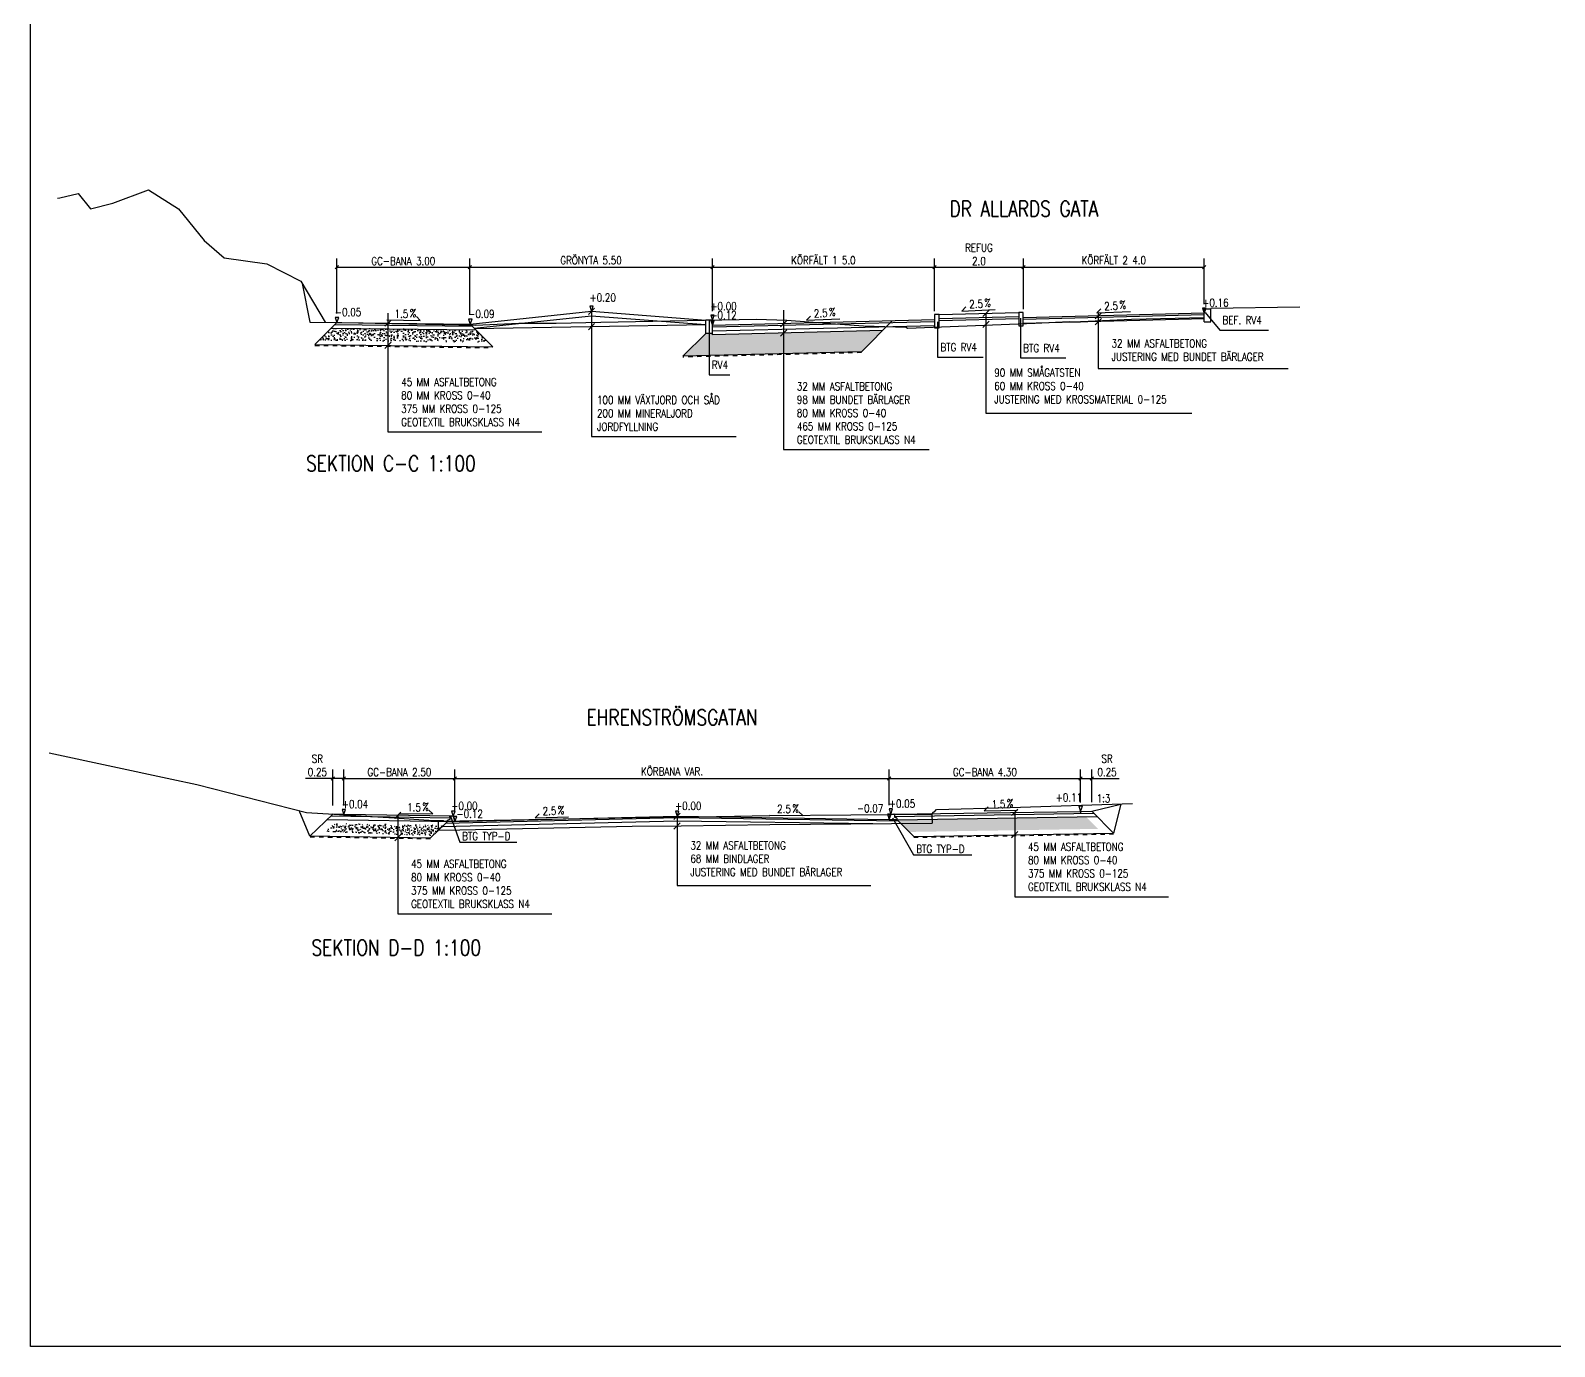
# Model space of a CAD drawing. Header units: metres. Extents: x 148130 to 148867, y 6395392 to 6395652.
# Drawn here: x 148725.12 to 148759.4, y 6395397.96 to 6395427.56 of the extents above; entities that cross this region are included whole.
import ezdxf
from ezdxf.enums import TextEntityAlignment as Align

# ---------------------------------------------------------------- set-up
doc = ezdxf.new("R2010")
doc.units = ezdxf.units.M
doc.linetypes.add('DASHED', pattern=[0.75, 0.5, -0.25])
for name, color, linetype in [('DETALJ', 3, 'Continuous'), ('M-DETALJ', 3, 'Continuous'), ('M-FÖRKLARINGAR', 3, 'Continuous'), ('M-GEOTEXTIL', 1, 'DASHED'), ('M-MÅTTSÄTTNING', 1, 'Continuous'), ('M-STOMLINJE', 3, 'Continuous'), ('M-TEXT', 1, 'Continuous')]:
    doc.layers.add(name, color=color, linetype=linetype)
doc.layers.add('M-RUTA-500', color=7, linetype='Continuous', plot=False)
doc.styles.add('SIMPLEX8', font='simplex.shx', dxfattribs={"width": 0.8})
doc.linetypes.add('BERG', pattern='A,5,["Y",Standard,S=1,R=180,X=0,Y=0],5', length=10)
doc.dimstyles.new('M-200', dxfattribs={"dimtxt": 0.5, "dimasz": 0.3, "dimexe": 0.2, "dimexo": 0.2, "dimgap": 0.2, "dimtad": 1, "dimzin": 0, "dimdsep": 46, "dimtxsty": 'SIMPLEX8', "dimblk1": 'OBLIQUE', "dimblk2": 'OBLIQUE', "dimsah": 1, "dimcen": 0.18, "dimclrd": 256, "dimclre": 256, "dimclrt": 256, "dimadec": 0, "dimazin": 0, "dimtfac": 1, "dimtofl": 0, "dimtmove": 0, "dimatfit": 3, "dimldrblk": 'OBLIQUE', "dimfxl": 1, "dimtolj": 1, "dimtzin": 0, "dimarcsym": 0})
pattern_1 = [(50, (148737.32113, 6395429.34436), (0.1821847, -0.015939), [0.01905, -0.20955]), (355, (148737.32113, 6395429.34436), (-0.0352434, 0.1910568), [0.01524, -0.1676406]), (100.4514, (148737.33631, 6395429.34304), (0.1469412, 0.1751178), [0.01619, -0.1780902]), (46.1842, (148737.32113, 6395429.39516), (0.271079, -0.0420423), [0.028575, -0.314325]), (96.6356, (148737.34372, 6395429.39166), (0.237404, 0.247426), [0.024285, -0.2671356]), (351.1842, (148737.32113, 6395429.39516), (0.237404, 0.247426), [0.02286, -0.25146]), (21, (148737.34653, 6395429.38246), (0.1516144, -0.1022652), [0.01905, -0.20955]), (326, (148737.34653, 6395429.38246), (0.061802, 0.184188), [0.01524, -0.16764]), (71.4514, (148737.35916, 6395429.37394), (0.2134164, 0.0819228), [0.01619, -0.17809]), (37.5, (148737.32113, 6395429.344364), (0.0030886, 0.08455504), [0, -0.165608, 0, -0.17018, 0, -0.168275]), (7.5, (148737.32113, 6395429.34436), (0.06681966, 0.1001806), [0, -0.097028, 0, -0.161798, 0, -0.064135]), (327.5, (148737.26449, 6395429.344364), (0.1355906, -0.00572874), [0, -0.0635, 0, -0.19812, 0, -0.26289]), (317.5, (148737.23909, 6395429.34436), (0.1481292, 0.0254265), [0, -0.08255, 0, -0.131572, 0, -0.18669])]

# ---------------------------------------------------------------- blocks, each defined once
blk = doc.blocks.new('_OBLIQUE')
at = {"color": 0, "linetype": 'ByBlock'}
blk.add_line((-0.5, -0.5), (0.5, 0.5), dxfattribs=at)
blk = doc.blocks.new('*D84')
at = {"layer": 'Defpoints', "color": 0, "transparency": 16777216}
for p in [(148734.997, 6395422.23), (148734.997, 6395421.178), (148732.009, 6395420.988)]:
    blk.add_point(p, dxfattribs=at)
at = {"layer": 'M-TEXT', "lineweight": -2, "transparency": 16777216}
for p, q in [((148732.009, 6395421.188), (148732.009, 6395422.43)), ((148732.009, 6395422.23), (148734.997, 6395422.23)), ((148734.997, 6395421.378), (148734.997, 6395422.43))]:
    blk.add_line(p, q, dxfattribs=at)
at = {"layer": 'M-TEXT', "lineweight": -2, "transparency": 16777216, "xscale": 0.075, "yscale": 0.075, "zscale": 0.075, "rotation": 180}
blk.add_blockref('_OBLIQUE', (148732.009, 6395422.23), dxfattribs=at)
at = {"layer": 'M-TEXT', "lineweight": -2, "transparency": 16777216, "xscale": 0.075, "yscale": 0.075, "zscale": 0.075}
blk.add_blockref('_OBLIQUE', (148734.997, 6395422.23), dxfattribs=at)
at = {"layer": 'M-TEXT', "transparency": 16777216, "insert": (148733.503, 6395422.37), "char_height": 0.18, "attachment_point": 5, "style": 'SIMPLEX8'}
blk.add_mtext('\\A1;GC-BANA 3.00', dxfattribs=at)
blk = doc.blocks.new('*D85')
at = {"layer": 'Defpoints', "color": 0, "transparency": 16777216}
for p in [(148740.457, 6395422.23), (148734.997, 6395420.978), (148740.457, 6395421.043)]:
    blk.add_point(p, dxfattribs=at)
at = {"layer": 'M-TEXT', "lineweight": -2, "transparency": 16777216}
for p, q in [((148734.997, 6395421.178), (148734.997, 6395422.43)), ((148734.997, 6395422.23), (148740.457, 6395422.23)), ((148740.457, 6395421.243), (148740.457, 6395422.43))]:
    blk.add_line(p, q, dxfattribs=at)
at = {"layer": 'M-TEXT', "lineweight": -2, "transparency": 16777216, "xscale": 0.075, "yscale": 0.075, "zscale": 0.075, "rotation": 180}
blk.add_blockref('_OBLIQUE', (148734.997, 6395422.23), dxfattribs=at)
at = {"layer": 'M-TEXT', "lineweight": -2, "transparency": 16777216, "xscale": 0.075, "yscale": 0.075, "zscale": 0.075}
blk.add_blockref('_OBLIQUE', (148740.457, 6395422.23), dxfattribs=at)
at = {"layer": 'M-TEXT', "transparency": 16777216, "insert": (148737.727, 6395422.387), "char_height": 0.18, "attachment_point": 5, "style": 'SIMPLEX8'}
blk.add_mtext('\\A1;GRÖNYTA 5.50', dxfattribs=at)
blk = doc.blocks.new('*U19')
at = {"layer": 'M-DETALJ', "color": 1}
for p, q in [((-0.261, 0.05), (0.261, 0.05)), ((0.261, 0.05), (0.199, 0.11))]:
    blk.add_line(p, q, dxfattribs=at)
at = {"layer": 'M-DETALJ', "color": 1, "style": 'SIMPLEX8', "width": 0.8}
blk.add_text('%', height=0.125, dxfattribs=at).set_placement((0.094, 0.098))
blk.add_attdef('LUT', text='', height=0.125, dxfattribs=at).set_placement((-0.035, 0.05), align=Align.BOTTOM_CENTER)
blk = doc.blocks.new('A$C6B0840FB')
at = {"layer": 'DETALJ', "color": 0}
for p, q in [((-0.15, -0.18), (-0.15, 0.119)), ((0, 0.119), (-0.15, 0.119)), ((0, -0.18), (0, 0.12)), ((0, -0.18), (-0.15, -0.18))]:
    blk.add_line(p, q, dxfattribs=at)
blk = doc.blocks.new('*D115')
at = {"layer": 'Defpoints', "color": 0, "transparency": 16777216}
for p in [(148745.454, 6395422.23), (148740.457, 6395421.043), (148745.454, 6395421.046)]:
    blk.add_point(p, dxfattribs=at)
at = {"layer": 'M-TEXT', "lineweight": -2, "transparency": 16777216}
for p, q in [((148740.457, 6395421.243), (148740.457, 6395422.43)), ((148740.457, 6395422.23), (148745.454, 6395422.23)), ((148745.454, 6395421.246), (148745.454, 6395422.43))]:
    blk.add_line(p, q, dxfattribs=at)
at = {"layer": 'M-TEXT', "lineweight": -2, "transparency": 16777216, "xscale": 0.075, "yscale": 0.075, "zscale": 0.075, "rotation": 180}
blk.add_blockref('_OBLIQUE', (148740.457, 6395422.23), dxfattribs=at)
at = {"layer": 'M-TEXT', "lineweight": -2, "transparency": 16777216, "xscale": 0.075, "yscale": 0.075, "zscale": 0.075}
blk.add_blockref('_OBLIQUE', (148745.454, 6395422.23), dxfattribs=at)
at = {"layer": 'M-TEXT', "transparency": 16777216, "insert": (148742.955, 6395422.387), "char_height": 0.18, "attachment_point": 5, "style": 'SIMPLEX8'}
blk.add_mtext('\\A1;KÖRFÄLT 1 5.0', dxfattribs=at)
blk = doc.blocks.new('*D116')
at = {"layer": 'Defpoints', "color": 0, "transparency": 16777216}
for p in [(148747.455, 6395422.23), (148745.454, 6395421.046), (148747.455, 6395421.085)]:
    blk.add_point(p, dxfattribs=at)
at = {"layer": 'M-TEXT', "lineweight": -2, "transparency": 16777216}
for p, q in [((148745.454, 6395421.246), (148745.454, 6395422.43)), ((148745.454, 6395422.23), (148747.455, 6395422.23)), ((148747.455, 6395421.285), (148747.455, 6395422.43))]:
    blk.add_line(p, q, dxfattribs=at)
at = {"layer": 'M-TEXT', "lineweight": -2, "transparency": 16777216, "xscale": 0.075, "yscale": 0.075, "zscale": 0.075, "rotation": 180}
blk.add_blockref('_OBLIQUE', (148745.454, 6395422.23), dxfattribs=at)
at = {"layer": 'M-TEXT', "lineweight": -2, "transparency": 16777216, "xscale": 0.075, "yscale": 0.075, "zscale": 0.075}
blk.add_blockref('_OBLIQUE', (148747.455, 6395422.23), dxfattribs=at)
at = {"layer": 'M-TEXT', "transparency": 16777216, "insert": (148746.454, 6395422.52), "char_height": 0.18, "attachment_point": 5, "style": 'SIMPLEX8'}
blk.add_mtext('\\A1;REFUG\\P2.0', dxfattribs=at)
blk = doc.blocks.new('*D117')
at = {"layer": 'Defpoints', "color": 0, "transparency": 16777216}
for p in [(148751.524, 6395422.23), (148751.524, 6395421.198), (148747.455, 6395421.085)]:
    blk.add_point(p, dxfattribs=at)
at = {"layer": 'M-TEXT', "lineweight": -2, "transparency": 16777216}
for p, q in [((148747.455, 6395421.285), (148747.455, 6395422.43)), ((148747.455, 6395422.23), (148751.524, 6395422.23)), ((148751.524, 6395421.398), (148751.524, 6395422.43))]:
    blk.add_line(p, q, dxfattribs=at)
at = {"layer": 'M-TEXT', "lineweight": -2, "transparency": 16777216, "xscale": 0.075, "yscale": 0.075, "zscale": 0.075, "rotation": 180}
blk.add_blockref('_OBLIQUE', (148747.455, 6395422.23), dxfattribs=at)
at = {"layer": 'M-TEXT', "lineweight": -2, "transparency": 16777216, "xscale": 0.075, "yscale": 0.075, "zscale": 0.075}
blk.add_blockref('_OBLIQUE', (148751.524, 6395422.23), dxfattribs=at)
at = {"layer": 'M-TEXT', "transparency": 16777216, "insert": (148749.489, 6395422.387), "char_height": 0.18, "attachment_point": 5, "style": 'SIMPLEX8'}
blk.add_mtext('\\A1;KÖRFÄLT 2 4.0', dxfattribs=at)
blk = doc.blocks.new('*D98')
at = {"layer": 'Defpoints', "color": 0, "transparency": 16777216}
for p in [(148734.665, 6395410.736), (148732.165, 6395409.924), (148734.665, 6395409.764)]:
    blk.add_point(p, dxfattribs=at)
at = {"layer": 'M-TEXT', "lineweight": -2, "transparency": 16777216}
for p, q in [((148732.165, 6395410.124), (148732.165, 6395410.936)), ((148734.665, 6395409.964), (148734.665, 6395410.936)), ((148732.165, 6395410.736), (148734.665, 6395410.736))]:
    blk.add_line(p, q, dxfattribs=at)
at = {"layer": 'M-TEXT', "lineweight": -2, "transparency": 16777216, "xscale": 0.075, "yscale": 0.075, "zscale": 0.075, "rotation": 180}
blk.add_blockref('_OBLIQUE', (148732.165, 6395410.736), dxfattribs=at)
at = {"layer": 'M-TEXT', "lineweight": -2, "transparency": 16777216, "xscale": 0.075, "yscale": 0.075, "zscale": 0.075}
blk.add_blockref('_OBLIQUE', (148734.665, 6395410.736), dxfattribs=at)
at = {"layer": 'M-TEXT', "transparency": 16777216, "insert": (148733.415, 6395410.876), "char_height": 0.18, "attachment_point": 5, "style": 'SIMPLEX8'}
blk.add_mtext('\\A1;GC-BANA 2.50', dxfattribs=at)
blk = doc.blocks.new('*D99')
at = {"layer": 'Defpoints', "color": 0, "transparency": 16777216}
for p in [(148744.436, 6395410.736), (148744.436, 6395409.934), (148734.665, 6395409.764)]:
    blk.add_point(p, dxfattribs=at)
at = {"layer": 'M-TEXT', "lineweight": -2, "transparency": 16777216}
for p, q in [((148734.665, 6395409.964), (148734.665, 6395410.936)), ((148744.436, 6395410.134), (148744.436, 6395410.936)), ((148734.665, 6395410.736), (148744.436, 6395410.736))]:
    blk.add_line(p, q, dxfattribs=at)
at = {"layer": 'M-TEXT', "lineweight": -2, "transparency": 16777216, "xscale": 0.075, "yscale": 0.075, "zscale": 0.075, "rotation": 180}
blk.add_blockref('_OBLIQUE', (148734.665, 6395410.736), dxfattribs=at)
at = {"layer": 'M-TEXT', "lineweight": -2, "transparency": 16777216, "xscale": 0.075, "yscale": 0.075, "zscale": 0.075}
blk.add_blockref('_OBLIQUE', (148744.436, 6395410.736), dxfattribs=at)
at = {"layer": 'M-TEXT', "transparency": 16777216, "insert": (148739.55, 6395410.893), "char_height": 0.18, "attachment_point": 5, "style": 'SIMPLEX8'}
blk.add_mtext('\\A1;KÖRBANA VAR.', dxfattribs=at)
blk = doc.blocks.new('*D100')
at = {"layer": 'Defpoints', "color": 0, "transparency": 16777216}
for p in [(148748.743, 6395410.736), (148744.436, 6395409.934), (148748.743, 6395409.994)]:
    blk.add_point(p, dxfattribs=at)
at = {"layer": 'M-TEXT', "lineweight": -2, "transparency": 16777216}
for p, q in [((148744.436, 6395410.134), (148744.436, 6395410.936)), ((148748.743, 6395410.194), (148748.743, 6395410.936)), ((148744.436, 6395410.736), (148748.743, 6395410.736))]:
    blk.add_line(p, q, dxfattribs=at)
at = {"layer": 'M-TEXT', "lineweight": -2, "transparency": 16777216, "xscale": 0.075, "yscale": 0.075, "zscale": 0.075, "rotation": 180}
blk.add_blockref('_OBLIQUE', (148744.436, 6395410.736), dxfattribs=at)
at = {"layer": 'M-TEXT', "lineweight": -2, "transparency": 16777216, "xscale": 0.075, "yscale": 0.075, "zscale": 0.075}
blk.add_blockref('_OBLIQUE', (148748.743, 6395410.736), dxfattribs=at)
at = {"layer": 'M-TEXT', "transparency": 16777216, "insert": (148746.589, 6395410.876), "char_height": 0.18, "attachment_point": 5, "style": 'SIMPLEX8'}
blk.add_mtext('\\A1;GC-BANA 4.30', dxfattribs=at)
blk = doc.blocks.new('KS-B')
at = {"layer": 'DETALJ', "color": 0}
for p, q in [((-20.181, 14.734), (-20.153, 14.815)), ((-20.144, 14.822), (-20.076, 14.822)), ((-20.066, 14.812), (-20.066, 14.752)), ((-20.066, 14.752), (-20.018, 14.736)), ((-20.181, 14.702), (-20.181, 14.731)), ((-20.181, 14.702), (-20.011, 14.702)), ((-20.011, 14.727), (-20.011, 14.702))]:
    blk.add_line(p, q, dxfattribs=at)
for centre, start, end in [((-20.144, 14.812), 90, 161.5651), ((-20.076, 14.812), 0, 90), ((-20.171, 14.731), 161.5651, 180), ((-20.021, 14.727), 360, 71.5651)]:
    blk.add_arc(centre, 0.01, start, end, dxfattribs=at)
blk = doc.blocks.new('*U18')
at = {"layer": 'M-DETALJ', "color": 1}
for q in [(-0.199, 0.11), (0.261, 0.05)]:
    blk.add_line((-0.261, 0.05), q, dxfattribs=at)
at = {"layer": 'M-DETALJ', "color": 1, "style": 'SIMPLEX8', "width": 0.8}
blk.add_text('%', height=0.125, dxfattribs=at).set_placement((0.094, 0.098))
blk.add_attdef('LUT', text='', height=0.125, dxfattribs=at).set_placement((-0.035, 0.05), align=Align.BOTTOM_CENTER)
blk = doc.blocks.new('*D118')
at = {"layer": 'Defpoints', "color": 0, "transparency": 16777216}
for p in [(148731.915, 6395410.736), (148731.915, 6395409.928), (148732.165, 6395409.924)]:
    blk.add_point(p, dxfattribs=at)
at = {"layer": 'M-TEXT', "lineweight": -2, "transparency": 16777216}
for p, q in [((148731.915, 6395410.128), (148731.915, 6395410.936)), ((148732.165, 6395410.124), (148732.165, 6395410.936)), ((148731.915, 6395410.736), (148731.301, 6395410.736)), ((148732.165, 6395410.736), (148731.915, 6395410.736))]:
    blk.add_line(p, q, dxfattribs=at)
at = {"layer": 'M-TEXT', "lineweight": -2, "transparency": 16777216, "xscale": 0.075, "yscale": 0.075, "zscale": 0.075, "rotation": 180}
blk.add_blockref('_OBLIQUE', (148731.915, 6395410.736), dxfattribs=at)
at = {"layer": 'M-TEXT', "lineweight": -2, "transparency": 16777216, "xscale": 0.075, "yscale": 0.075, "zscale": 0.075}
blk.add_blockref('_OBLIQUE', (148732.165, 6395410.736), dxfattribs=at)
at = {"layer": 'M-TEXT', "transparency": 16777216, "insert": (148731.57, 6395411.026), "char_height": 0.18, "attachment_point": 5, "style": 'SIMPLEX8'}
blk.add_mtext('\\A1;SR\\P0.25', dxfattribs=at)
blk = doc.blocks.new('*D119')
at = {"layer": 'Defpoints', "color": 0, "transparency": 16777216}
for p in [(148748.993, 6395410.736), (148748.743, 6395409.994), (148748.993, 6395409.998)]:
    blk.add_point(p, dxfattribs=at)
at = {"layer": 'M-TEXT', "lineweight": -2, "transparency": 16777216}
for p, q in [((148748.743, 6395410.194), (148748.743, 6395410.936)), ((148748.993, 6395410.198), (148748.993, 6395410.936)), ((148748.743, 6395410.736), (148748.993, 6395410.736)), ((148748.993, 6395410.736), (148749.607, 6395410.736))]:
    blk.add_line(p, q, dxfattribs=at)
at = {"layer": 'M-TEXT', "lineweight": -2, "transparency": 16777216, "xscale": 0.075, "yscale": 0.075, "zscale": 0.075, "rotation": 180}
blk.add_blockref('_OBLIQUE', (148748.743, 6395410.736), dxfattribs=at)
at = {"layer": 'M-TEXT', "lineweight": -2, "transparency": 16777216, "xscale": 0.075, "yscale": 0.075, "zscale": 0.075}
blk.add_blockref('_OBLIQUE', (148748.993, 6395410.736), dxfattribs=at)
at = {"layer": 'M-TEXT', "transparency": 16777216, "insert": (148749.337, 6395411.026), "char_height": 0.18, "attachment_point": 5, "style": 'SIMPLEX8'}
blk.add_mtext('\\A1;SR\\P0.25', dxfattribs=at)

msp = doc.modelspace()

# ---------------------------------------------------------------- hatches: boundary and pattern name
at = {"layer": 'M-DETALJ'}
h = msp.add_hatch(dxfattribs=at)
h.set_pattern_fill('AR-CONC', color=13, scale=0.001)
h.set_pattern_definition(pattern_1)
h.paths.add_polyline_path([(148735.136, 6395420.821), (148733.157, 6395420.848), (148733.157, 6395420.572), (148735.414, 6395420.542)])
h.paths.add_polyline_path([(148733.157, 6395420.848), (148731.886, 6395420.864), (148731.614, 6395420.593), (148733.157, 6395420.572)])
h = msp.add_hatch(dxfattribs=at)
h.set_pattern_fill('AR-CONC', color=13, scale=0.001)
h.set_pattern_definition(pattern_1)
h.paths.add_polyline_path([(148744.29, 6395420.807), (148740.457, 6395420.711), (148740.457, 6395420.742), (148740.307, 6395420.742), (148739.795, 6395420.23), (148743.813, 6395420.33)])
h = msp.add_hatch(dxfattribs=at)
h.set_pattern_fill('AR-CONC', color=13, scale=0.001)
h.set_pattern_definition([(50, (795.92315, -95.97758), (0.182184668996, -0.015939085539), [0.01905, -0.20955]), (355, (795.92315, -95.97758), (-0.035243421425, 0.191056845239), [0.01524, -0.16764058417]), (100.4514447, (795.93833, -95.97891), (0.1469412470904, 0.175117751912), [0.0161900088, -0.1780902446]), (46.1842, (795.92315, -95.92678), (0.271079040892, -0.042042327933), [0.028575, -0.314325]), (96.63555761, (795.94574, -95.93029), (0.237404134052, 0.247426124598), [0.02428502314, -0.26713560816]), (351.18415117, (795.92315, -95.92678), (0.237404134065, 0.247426124586), [0.02285996707, -0.25145973192]), (21, (795.94855, -95.93948), (0.151614391269, -0.102265198187), [0.01905, -0.20955]), (326, (795.94855, -95.93948), (0.0618020283476, 0.1841879661223), [0.01524, -0.16764]), (71.451445, (795.96118, -95.948), (0.2134164192787, 0.081922768886), [0.0161900088, -0.1780899376]), (37.5, (795.923146, -95.97758), (0.0030886032506, 0.08455503887315), [0, -0.165608, 0, -0.17018, 0, -0.168275]), (7.5, (795.92315, -95.97758), (0.0668196625103, 0.1001805748181), [0, -0.097028, 0, -0.161798, 0, -0.064135]), (327.5, (795.866504, -95.97758), (0.1355905951669, -0.0057287439927), [0, -0.0635, 0, -0.19812, 0, -0.26289]), (317.5, (795.8411, -95.97758), (0.148129181386, 0.0254264910333), [0, -0.08255, 0, -0.131572, 0, -0.18669])])
h.paths.add_polyline_path([(148748.866, 6395409.871), (148744.62, 6395409.8), (148744.89, 6395409.531), (148749.136, 6395409.6)])
h = msp.add_hatch(dxfattribs=at)
h.set_pattern_fill('AR-CONC', color=13, scale=0.001)
h.set_pattern_definition([(50, (782.73766, -96.07936), (0.182184668996, -0.015939085539), [0.01905, -0.20955]), (355, (782.73766, -96.07936), (-0.035243421425, 0.191056845239), [0.01524, -0.16764058417]), (100.4514447, (782.75284, -96.08069), (0.1469412470904, 0.175117751912), [0.0161900088, -0.1780902446]), (46.1842, (782.73766, -96.02856), (0.271079040892, -0.042042327933), [0.028575, -0.314325]), (96.63555761, (782.76025, -96.03206), (0.237404134052, 0.247426124598), [0.02428502314, -0.26713560816]), (351.18415117, (782.73766, -96.02856), (0.237404134065, 0.247426124586), [0.02285996707, -0.25145973192]), (21, (782.76306, -96.04126), (0.151614391269, -0.102265198187), [0.01905, -0.20955]), (326, (782.76306, -96.04126), (0.0618020283476, 0.1841879661223), [0.01524, -0.16764]), (71.451445, (782.77569, -96.04978), (0.2134164192787, 0.081922768886), [0.0161900088, -0.1780899376]), (37.5, (782.737655, -96.07936), (0.0030886032506, 0.08455503887315), [0, -0.165608, 0, -0.17018, 0, -0.168275]), (7.5, (782.73766, -96.07936), (0.0668196625103, 0.1001805748181), [0, -0.097028, 0, -0.161798, 0, -0.064135]), (327.5, (782.681013, -96.07936), (0.1355905951669, -0.0057287439927), [0, -0.0635, 0, -0.19812, 0, -0.26289]), (317.5, (782.65561, -96.07936), (0.148129181386, 0.0254264910333), [0, -0.08255, 0, -0.131572, 0, -0.18669])])
h.paths.add_polyline_path([(148734.172, 6395409.453), (148734.412, 6395409.684), (148731.958, 6395409.725), (148731.764, 6395409.538)])

# ---------------------------------------------------------------- linework, layer by layer
at = {"layer": 'M-DETALJ', "color": 1}
for p, q in [((148737.667, 6395421.17), (148737.808, 6395421.311)), ((148737.738, 6395421.241), (148737.738, 6395418.427)), ((148745.558, 6395421.076), (148747.349, 6395421.121)), ((148746.541, 6395421.121), (148746.682, 6395421.263)), ((148749.069, 6395421.068), (148749.21, 6395421.209)), ((148732.009, 6395420.988), (148731.515, 6395420.494)), ((148731.886, 6395420.864), (148735.136, 6395420.821)), ((148731.964, 6395420.943), (148735.055, 6395420.902)), ((148733.086, 6395420.902), (148733.228, 6395421.043)), ((148735.009, 6395420.948), (148735.516, 6395420.441)), ((148735.107, 6395420.85), (148740.307, 6395420.941)), ((148737.667, 6395420.825), (148737.808, 6395420.966)), ((148740.307, 6395420.742), (148740.307, 6395421.041)), ((148740.457, 6395421.041), (148740.307, 6395421.041)), ((148740.457, 6395420.711), (148740.457, 6395421.042)), ((148741.988, 6395420.891), (148742.13, 6395421.032)), ((148741.988, 6395420.681), (148742.13, 6395420.822)), ((148744.505, 6395421.023), (148743.813, 6395420.33)), ((148745.559, 6395421.036), (148747.35, 6395421.081)), ((148746.541, 6395420.874), (148746.682, 6395421.016)), ((148749.069, 6395420.938), (148749.21, 6395421.079)), ((148731.515, 6395420.494), (148735.516, 6395420.441)), ((148733.086, 6395420.402), (148733.228, 6395420.543)), ((148739.795, 6395420.23), (148740.307, 6395420.742)), ((148740.457, 6395420.742), (148740.307, 6395420.742)), ((148743.813, 6395420.33), (148739.795, 6395420.23)), ((148737.738, 6395418.427), (148740.992, 6395418.427)), ((148749.647, 6395410.159), (148749.484, 6395409.506)), ((148731.404, 6395409.436), (148731.161, 6395410.011)), ((148731.915, 6395409.928), (148731.404, 6395409.436)), ((148734.589, 6395409.759), (148731.787, 6395409.805)), ((148734.55, 6395409.84), (148731.869, 6395409.884)), ((148732.165, 6395409.924), (148732.165, 6395409.879)), ((148733.309, 6395409.833), (148733.451, 6395409.975)), ((148739.592, 6395409.813), (148739.734, 6395409.955)), ((148744.551, 6395409.879), (148749.037, 6395409.954)), ((148744.606, 6395409.814), (148744.989, 6395409.431)), ((148744.62, 6395409.8), (148749.115, 6395409.875)), ((148745.397, 6395409.932), (148745.399, 6395409.732)), ((148747.188, 6395409.904), (148747.329, 6395410.046)), ((148748.743, 6395409.994), (148748.743, 6395409.949)), ((148748.993, 6395409.998), (148749.484, 6395409.506)), ((148733.309, 6395409.333), (148733.451, 6395409.475)), ((148734.495, 6395409.764), (148734.108, 6395409.392)), ((148734.296, 6395409.572), (148734.296, 6395409.792)), ((148739.592, 6395409.595), (148739.734, 6395409.736)), ((148744.989, 6395409.431), (148749.484, 6395409.506)), ((148747.188, 6395409.398), (148747.329, 6395409.54)), ((148734.108, 6395409.392), (148731.404, 6395409.436))]:
    msp.add_line(p, q, dxfattribs=at)
at = {"layer": 'M-DETALJ'}
for p, q in [((148745.556, 6395421.166), (148747.347, 6395421.211)), ((148740.457, 6395420.921), (148740.457, 6395421.042)), ((148732.165, 6395409.924), (148731.915, 6395409.928)), ((148734.591, 6395409.884), (148732.165, 6395409.924)), ((148748.743, 6395409.994), (148748.993, 6395409.998))]:
    msp.add_line(p, q, dxfattribs=at)
at = {"layer": 'M-DETALJ', "color": 4, "linetype": 'Continuous', "lineweight": -3}
for p, q in [((148753.674, 6395421.33), (148751.674, 6395421.3)), ((148731.743, 6395420.996), (148735.128, 6395420.928)), ((148735.128, 6395420.928), (148736.101, 6395420.972)), ((148736.101, 6395420.972), (148736.946, 6395420.974)), ((148736.946, 6395420.974), (148737.946, 6395420.992)), ((148737.946, 6395420.992), (148741.449, 6395421.065)), ((148741.449, 6395421.065), (148742.132, 6395421.044)), ((148742.132, 6395421.044), (148743.123, 6395420.967)), ((148743.123, 6395420.967), (148743.861, 6395420.912)), ((148743.861, 6395420.912), (148744.819, 6395420.88)), ((148744.819, 6395420.88), (148744.844, 6395420.857)), ((148744.844, 6395420.857), (148747.721, 6395420.976)), ((148747.721, 6395420.976), (148748.483, 6395421.01)), ((148748.483, 6395421.01), (148748.562, 6395421.003)), ((148748.562, 6395421.003), (148748.741, 6395421.006)), ((148748.741, 6395421.006), (148748.746, 6395421.012)), ((148748.746, 6395421.012), (148749.884, 6395421.066)), ((148749.884, 6395421.066), (148751.524, 6395421.098)), ((148725.539, 6395411.313), (148728.297, 6395410.715)), ((148728.297, 6395410.715), (148728.858, 6395410.6)), ((148728.858, 6395410.6), (148731.322, 6395409.97)), ((148747.159, 6395410.08), (148749.909, 6395410.167)), ((148731.322, 6395409.97), (148733.296, 6395409.848)), ((148733.296, 6395409.848), (148734.08, 6395409.799)), ((148734.08, 6395409.799), (148734.399, 6395409.789)), ((148745.397, 6395409.932), (148745.437, 6395409.982)), ((148745.437, 6395409.982), (148745.446, 6395409.978)), ((148745.446, 6395409.978), (148745.498, 6395410.033)), ((148745.498, 6395410.033), (148747.159, 6395410.08)), ((148734.399, 6395409.789), (148734.412, 6395409.774))]:
    msp.add_line(p, q, dxfattribs=at)
at = {"layer": 'M-DETALJ', "color": 4, "linetype": 'BERG', "lineweight": -3, "ltscale": 0.1, "flags": 128}
msp.add_lwpolyline([(148725.725, 6395423.786), (148725.776, 6395423.789), (148726.188, 6395423.887), (148726.467, 6395423.547), (148726.965, 6395423.675), (148727.77, 6395423.972), (148728.446, 6395423.546), (148729.022, 6395422.83), (148729.473, 6395422.441), (148730.435, 6395422.307), (148731.199, 6395421.916), (148731.743, 6395420.996)], dxfattribs=at)
at = {"layer": 'M-DETALJ', "linetype": 'BERG', "ltscale": 0.1, "flags": 128}
msp.add_lwpolyline([(148731.228, 6395421.867), (148731.402, 6395420.996)], dxfattribs=at)
at = {"layer": 'M-DETALJ', "color": 1, "flags": 128}
for points in [[(148733.157, 6395421.201), (148733.157, 6395418.527), (148736.622, 6395418.527)], [(148735.1, 6395420.857), (148737.739, 6395421.14), (148740.299, 6395420.941)], [(148742.059, 6395421.267), (148742.059, 6395418.129), (148745.333, 6395418.129)], [(148745.456, 6395420.866), (148745.556, 6395420.867), (148745.556, 6395421.166), (148745.456, 6395421.166), (148745.456, 6395420.867)], [(148747.352, 6395420.913), (148747.452, 6395420.914), (148747.452, 6395421.214), (148747.352, 6395421.214), (148747.352, 6395420.914)], [(148751.525, 6395421.158), (148747.452, 6395421.056)], [(148749.14, 6395421.196), (148749.14, 6395419.951), (148753.413, 6395419.951)], [(148751.543, 6395421.21), (148751.872, 6395420.819), (148752.967, 6395420.819)], [(148740.382, 6395421.026), (148740.382, 6395419.814), (148740.847, 6395419.814)], [(148745.456, 6395421.006), (148740.458, 6395420.881)], [(148745.456, 6395420.916), (148740.46, 6395420.791)], [(148744.29, 6395420.807), (148740.462, 6395420.711)], [(148745.524, 6395421), (148745.524, 6395420.21), (148746.55, 6395420.21)], [(148747.387, 6395421.087), (148747.387, 6395420.191), (148748.407, 6395420.191)], [(148751.527, 6395421.068), (148747.452, 6395420.966)], [(148733.38, 6395409.904), (148733.38, 6395407.689), (148736.845, 6395407.689)], [(148734.568, 6395409.889), (148734.774, 6395409.304), (148736.057, 6395409.304)], [(148739.663, 6395409.884), (148739.663, 6395408.329), (148744.02, 6395408.329)], [(148744.508, 6395409.849), (148744.981, 6395409.015), (148746.298, 6395409.015)], [(148747.259, 6395409.975), (148747.259, 6395408.075), (148750.723, 6395408.075)], [(148734.296, 6395409.572), (148734.777, 6395409.578), (148738.654, 6395409.659), (148739.755, 6395409.666), (148741.751, 6395409.697), (148745.399, 6395409.732)]]:
    msp.add_lwpolyline(points, dxfattribs=at)
at = {"layer": 'M-DETALJ', "flags": 128}
for points in [[(148735.009, 6395420.948), (148737.738, 6395421.241), (148740.307, 6395421.041)], [(148751.524, 6395421.198), (148747.455, 6395421.096)], [(148731.402, 6395420.996), (148735.009, 6395420.948)], [(148745.454, 6395421.046), (148740.457, 6395420.921)], [(148734.665, 6395409.764), (148739.663, 6395409.884), (148744.436, 6395409.814)], [(148744.536, 6395409.934), (148748.743, 6395409.994)]]:
    msp.add_lwpolyline(points, dxfattribs=at)
at = {"layer": 'M-DETALJ', "color": 4, "linetype": 'Continuous', "lineweight": -3, "flags": 128}
msp.add_lwpolyline([(148734.412, 6395409.774), (148734.774, 6395409.778), (148738.651, 6395409.859), (148739.753, 6395409.866), (148741.749, 6395409.897), (148745.397, 6395409.932)], dxfattribs=at)
at = {"layer": 'M-DETALJ', "color": 1, "linetype": 'Continuous', "lineweight": -3, "flags": 128}
for points in [[(148734.456, 6395409.727), (148739.663, 6395409.852), (148744.641, 6395409.779)], [(148734.384, 6395409.657), (148739.663, 6395409.784), (148744.066, 6395409.719)]]:
    msp.add_lwpolyline(points, dxfattribs=at)
at = {"layer": 'M-FÖRKLARINGAR', "color": 1, "flags": 128}
msp.add_lwpolyline([(148746.611, 6395421.192), (148746.611, 6395418.952), (148751.241, 6395418.952)], dxfattribs=at)
at = {"layer": 'M-GEOTEXTIL', "ltscale": 0.1}
for p, q in [((148731.515, 6395420.474), (148735.515, 6395420.421)), ((148743.813, 6395420.31), (148739.795, 6395420.21)), ((148744.989, 6395409.411), (148749.484, 6395409.486)), ((148734.108, 6395409.372), (148731.404, 6395409.416))]:
    msp.add_line(p, q, dxfattribs=at)
at = {"layer": 'M-MÅTTSÄTTNING'}
for points in [[(148737.778, 6395421.352), (148737.7, 6395421.352), (148737.738, 6395421.238)], [(148740.497, 6395421.156), (148740.419, 6395421.156), (148740.457, 6395421.042)], [(148751.564, 6395421.312), (148751.487, 6395421.312), (148751.524, 6395421.198)], [(148732.049, 6395421.102), (148731.971, 6395421.102), (148732.009, 6395420.988)], [(148735.049, 6395421.062), (148734.971, 6395421.062), (148735.009, 6395420.948)], [(148740.497, 6395421.036), (148740.419, 6395421.036), (148740.457, 6395420.921)], [(148732.205, 6395410.038), (148732.127, 6395410.038), (148732.165, 6395409.924)], [(148734.668, 6395409.998), (148734.59, 6395409.998), (148734.628, 6395409.884)], [(148734.705, 6395409.878), (148734.627, 6395409.878), (148734.665, 6395409.764)], [(148739.703, 6395409.998), (148739.625, 6395409.998), (148739.663, 6395409.884)], [(148744.476, 6395409.928), (148744.398, 6395409.928), (148744.436, 6395409.814)], [(148744.513, 6395410.048), (148744.436, 6395410.048), (148744.473, 6395409.934)], [(148748.783, 6395410.108), (148748.705, 6395410.108), (148748.743, 6395409.994)]]:
    msp.add_lwpolyline(points, close=True, dxfattribs=at)
at = {"layer": 'M-RUTA-500'}
for points in [[(148725.115, 6395409.156), (148725.115, 6395452.359), (148802.215, 6395452.359), (148802.215, 6395409.156), (148784.215, 6395409.156)], [(148784.215, 6395409.156), (148784.215, 6395397.959), (148725.115, 6395397.959), (148725.115, 6395409.156)]]:
    msp.add_lwpolyline(points, dxfattribs=at)
at = {"layer": 'M-STOMLINJE'}
msp.add_line((148748.993, 6395409.998), (148749.647, 6395410.159), dxfattribs=at)

# ---------------------------------------------------------------- block references
at = {"layer": 'M-DETALJ', "color": 4, "linetype": 'Continuous', "lineweight": -3, "xscale": -1}
msp.add_blockref('A$C6B0840FB', (148751.524, 6395421.18), dxfattribs=at)
at = {"layer": 'M-DETALJ', "xscale": -1}
msp.add_blockref('KS-B', (148714.484, 6395395.062), dxfattribs=at)
at = {"layer": 'M-DETALJ'}
msp.add_blockref('KS-B', (148764.617, 6395395.112), dxfattribs=at)
at = {"layer": 'M-TEXT', "xscale": 1.44, "yscale": 1.44, "zscale": 1.44}
for name, p, rotation, values in [('*U18', (148746.451, 6395421.191), 2.531400503428187, {'LUT': '2.5'}), ('*U18', (148749.489, 6395421.147), 2.531400503428187, {'LUT': '2.5'}), ('*U19', (148733.509, 6395420.968), 359.2361015402535, {'LUT': '1.5'}), ('*U18', (148742.955, 6395420.984), 2.531400503428187, {'LUT': '2.5'}), ('*U19', (148733.791, 6395409.868), 359.2361015402535, {'LUT': '1.5'}), ('*U19', (148742.116, 6395409.831), 359.2361015402535, {'LUT': '2.5'}), ('*U18', (148746.948, 6395409.941), 0.8171272562610497, {'LUT': '1.5'}), ('*U18', (148736.848, 6395409.786), 1.375342170208687, {'LUT': '2.5'})]:
    msp.add_blockref(name, p, dxfattribs=dict(at, rotation=rotation)).add_auto_attribs(values)

# ---------------------------------------------------------------- texts
at = {"layer": 'M-DETALJ', "color": 1, "style": 'SIMPLEX8', "width": 0.8}
for s, p in [('+0.20', (148737.693, 6395421.459)), ('+0.16', (148751.479, 6395421.341)), ('-0.05', (148731.964, 6395421.131)), ('-0.09', (148734.964, 6395421.091)), ('+0.00', (148740.412, 6395421.263)), ('-0.12', (148740.412, 6395421.064)), ('BEF. RV4', (148751.936, 6395420.95)), ('BTG RV4 ', (148745.588, 6395420.341)), ('BTG RV4 ', (148747.451, 6395420.322)), ('32 MM ASFALTBETONG', (148749.439, 6395420.427)), ('RV4', (148740.446, 6395419.945)), ('JUSTERING MED BUNDET BÄRLAGER', (148749.439, 6395420.127)), ('45 MM ASFALTBETONG', (148733.456, 6395419.559)), ('80 MM KROSS 0-40', (148733.456, 6395419.259)), ('32 MM ASFALTBETONG', (148742.358, 6395419.462)), ('375 MM KROSS 0-125', (148733.456, 6395418.959)), ('100 MM VÄXTJORD OCH SÅD', (148737.861, 6395419.155)), ('98 MM BUNDET BÄRLAGER', (148742.358, 6395419.162)), ('GEOTEXTIL BRUKSKLASS N4', (148733.456, 6395418.659)), ('JORDFYLLNING', (148737.861, 6395418.555)), ('200 MM MINERALJORD', (148737.861, 6395418.855)), ('80 MM KROSS 0-40', (148742.358, 6395418.862)), ('465 MM KROSS 0-125', (148742.358, 6395418.562)), ('GEOTEXTIL BRUKSKLASS N4', (148742.358, 6395418.262)), ('+0.04', (148732.12, 6395410.067)), ('+0.00', (148734.583, 6395410.027)), ('+0.00', (148739.618, 6395410.027)), ('-0.07', (148743.709, 6395409.971)), ('+0.05', (148744.428, 6395410.077)), ('+0.11', (148748.182, 6395410.217)), ('1:3', (148749.103, 6395410.196)), ('-0.12', (148734.701, 6395409.848)), ('BTG TYP-D', (148734.827, 6395409.347)), ('32 MM ASFALTBETONG', (148739.962, 6395409.138)), ('BTG TYP-D', (148745.045, 6395409.059)), ('45 MM ASFALTBETONG', (148747.558, 6395409.107)), ('45 MM ASFALTBETONG', (148733.679, 6395408.721)), ('68 MM BINDLAGER', (148739.962, 6395408.838)), ('80 MM KROSS 0-40', (148747.558, 6395408.807)), ('80 MM KROSS 0-40', (148733.679, 6395408.421)), ('JUSTERING MED BUNDET BÄRLAGER', (148739.962, 6395408.538)), ('375 MM KROSS 0-125', (148747.558, 6395408.507)), ('375 MM KROSS 0-125', (148733.679, 6395408.121)), ('GEOTEXTIL BRUKSKLASS N4', (148747.558, 6395408.207)), ('GEOTEXTIL BRUKSKLASS N4', (148733.679, 6395407.821))]:
    msp.add_text(s, height=0.18, dxfattribs=at).set_placement(p)
at = {"layer": 'M-FÖRKLARINGAR', "color": 3, "style": 'SIMPLEX8', "width": 0.8}
for s, p in [('DR ALLARDS GATA', (148747.467, 6395423.266)), ('EHRENSTRÖMSGATAN', (148739.552, 6395411.827))]:
    msp.add_text(s, height=0.35, dxfattribs=at).set_placement(p, align=Align.BOTTOM_CENTER)
at = {"layer": 'M-FÖRKLARINGAR', "color": 7, "style": 'SIMPLEX8', "width": 0.8}
for s, p in [('SEKTION C-C 1:100', (148731.317, 6395417.644)), ('SEKTION D-D 1:100', (148731.438, 6395406.753))]:
    msp.add_text(s, height=0.35, dxfattribs=at).set_placement(p)
at = {"layer": 'M-FÖRKLARINGAR', "color": 1, "insert": (148746.799, 6395419.95), "char_height": 0.18018, "width": 4.74316, "attachment_point": 1, "style": 'SIMPLEX8'}
msp.add_mtext('90 MM SMÅGATSTEN \\P60 MM KROSS 0-40 \\PJUSTERING MED KROSSMATERIAL 0-125 ', dxfattribs=at)

# ---------------------------------------------------------------- dimensions: what is measured, and where the dimension line sits
at = {"layer": 'M-TEXT'}
for base, p1, p2, text, picture, middle in [((148734.997, 6395422.23), (148732.009, 6395420.988), (148734.997, 6395421.178), 'GC-BANA 3.00', '*D84', (148733.503, 6395422.37)), ((148740.457, 6395422.23), (148734.997, 6395420.978), (148740.457, 6395421.043), 'GRÖNYTA 5.50', '*D85', (148737.727, 6395422.387)), ((148745.454, 6395422.23), (148740.457, 6395421.043), (148745.454, 6395421.046), 'KÖRFÄLT 1 5.0', '*D115', (148742.955, 6395422.387)), ((148747.455, 6395422.23), (148745.454, 6395421.046), (148747.455, 6395421.085), 'REFUG\\P2.0', '*D116', (148746.454, 6395422.52)), ((148751.524, 6395422.23), (148747.455, 6395421.085), (148751.524, 6395421.198), 'KÖRFÄLT 2 4.0', '*D117', (148749.489, 6395422.387)), ((148731.915, 6395410.736), (148732.165, 6395409.924), (148731.915, 6395409.928), 'SR\\P0.25', '*D118', (148731.57, 6395411.026)), ((148748.993, 6395410.736), (148748.743, 6395409.994), (148748.993, 6395409.998), 'SR\\P0.25', '*D119', (148749.337, 6395411.026)), ((148734.665, 6395410.736), (148732.165, 6395409.924), (148734.665, 6395409.764), 'GC-BANA 2.50', '*D98', (148733.415, 6395410.876)), ((148744.436, 6395410.736), (148734.665, 6395409.764), (148744.436, 6395409.934), 'KÖRBANA VAR.', '*D99', (148739.55, 6395410.893)), ((148748.743, 6395410.736), (148744.436, 6395409.934), (148748.743, 6395409.994), 'GC-BANA 4.30', '*D100', (148746.589, 6395410.876))]:
    dim = msp.add_linear_dim(base=base, p1=p1, p2=p2, text=text, dimstyle='M-200', override={"dimtxt": 0.18, "dimasz": 0.075, "dimgap": 0.05, "dimarcsym": 2}, dxfattribs=at)
    dim.commit()
    dim.dimension.update_dxf_attribs({"geometry": picture, "text_midpoint": middle})

doc.saveas('drawing.dxf')
